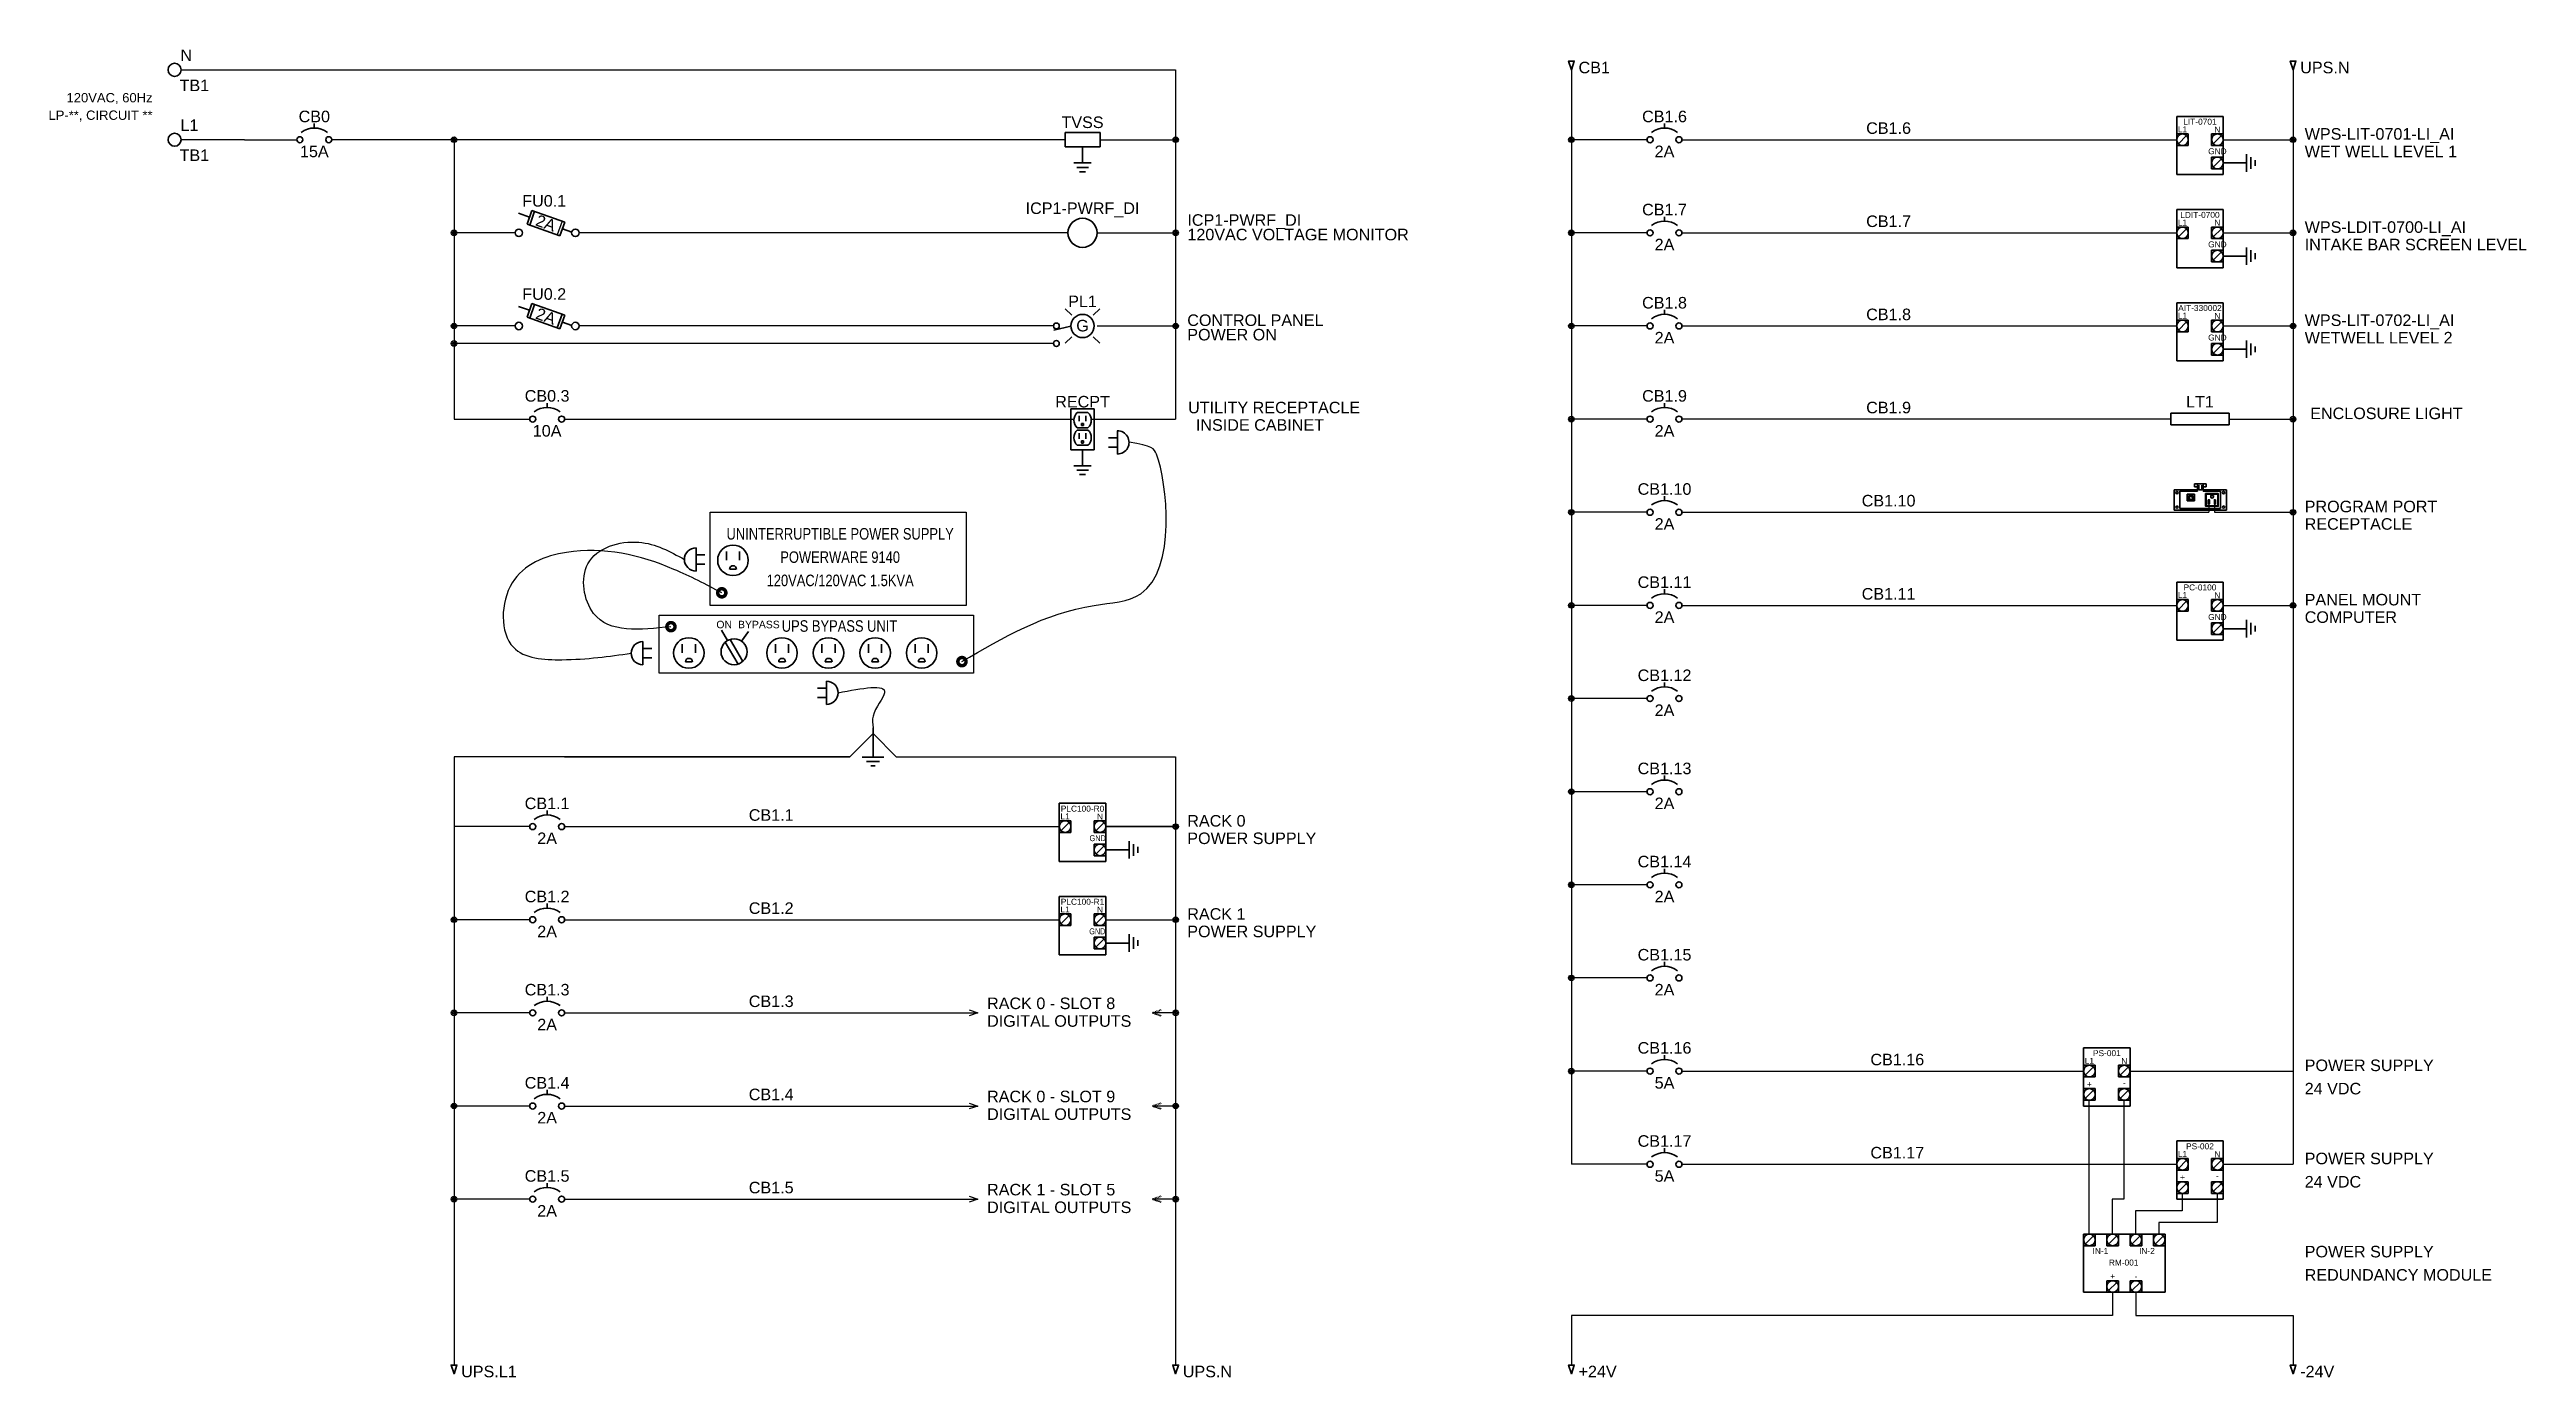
# Model space of a CAD drawing. Extents: x -342 to 323, y -218 to 139.
import ezdxf
from ezdxf.enums import TextEntityAlignment as Align

# ---------------------------------------------------------------- set-up
doc = ezdxf.new("R2010")
doc.units = 0
doc.linetypes.add('DASHED2', pattern=[0.375, 0.25, -0.125])
for name, color, linetype, lineweight in [('N-ANNO-TEXT', 2, 'Continuous', 18), ('N-CONT-PANL', 3, 'Continuous', 25), ('N-DIAG', 4, 'Continuous', 25), ('N-INST', 4, 'Continuous', 35), ('N-SGNL-ELEC', 4, 'DASHED2', 35)]:
    doc.layers.add(name, color=color, linetype=linetype, lineweight=lineweight)
doc.styles.add('_CGS_2-5_NOTES', font='arial.ttf', dxfattribs={"height": 2.5})

msp = doc.modelspace()

# ---------------------------------------------------------------- linework, layer by layer
at = {"layer": 'N-CONT-PANL', "linetype": 'ByBlock', "ltscale": 0.5}
for p, q in [((-178.22, -12.97), (-93.85, -12.97)), ((-178.22, -28.59), (-178.22, -12.97)), ((-93.85, -12.97), (-93.85, -28.59)), ((-93.85, -28.59), (-178.22, -28.59))]:
    msp.add_line(p, q, dxfattribs=at)
at = {"layer": 'N-CONT-PANL'}
msp.add_lwpolyline([(-164.59, 14.62), (-95.84, 14.62), (-95.84, -10.38), (-164.59, -10.38)], close=True, dxfattribs=at)
at = {"layer": 'N-DIAG'}
for p, q in [((-306.59, 133.37), (-39.59, 133.37)), ((-39.59, 133.37), (-39.59, 39.62)), ((66.66, 133.37), (66.66, -160.38)), ((260.41, 133.37), (260.41, -160.38)), ((-289.59, 114.62), (-306.59, 114.62)), ((-233.34, 114.62), (-266.15, 114.62)), ((-233.34, 114.62), (-233.34, 39.62)), ((-69.28, 114.62), (-233.34, 114.62)), ((-59.9, 114.62), (-39.59, 114.62)), ((86.97, 114.62), (66.66, 114.62)), ((96.35, 114.62), (229.16, 114.62)), ((241.66, 114.62), (260.41, 114.62)), ((-216.93, 89.62), (-233.34, 89.62)), ((-204.33, 92.77), (-205.64, 89.09)), ((-68.5, 89.62), (-199.75, 89.62)), ((-60.68, 89.62), (-39.59, 89.62)), ((86.97, 89.62), (66.66, 89.62)), ((96.35, 89.62), (229.16, 89.62)), ((241.66, 89.62), (260.41, 89.62)), ((-216.93, 64.62), (-233.34, 64.62)), ((-72.4, 59.93), (-233.34, 59.93)), ((-72.4, 64.62), (-199.75, 64.62)), ((-60.68, 64.62), (-39.59, 64.62)), ((86.97, 64.62), (66.66, 64.62)), ((96.35, 64.62), (229.16, 64.62)), ((241.66, 64.62), (260.41, 64.62)), ((-233.34, 39.62), (-213.03, 39.62)), ((-203.65, 39.62), (-66.93, 39.62)), ((-62.27, 39.62), (-39.59, 39.62)), ((66.66, 39.62), (65.91, 39.62)), ((86.97, 39.62), (66.66, 39.62)), ((227.6, 39.62), (96.35, 39.62)), ((243.22, 39.62), (260.41, 39.62)), ((86.97, 14.62), (66.66, 14.62)), ((96.35, 14.62), (237.75, 14.62)), ((237.75, 17.75), (237.75, 14.62)), ((239.32, 17.75), (239.32, 14.62)), ((239.32, 14.62), (260.41, 14.62)), ((86.97, -10.38), (66.66, -10.38)), ((96.35, -10.38), (229.16, -10.38)), ((241.66, -10.38), (260.41, -10.38)), ((86.97, -35.38), (66.66, -35.38)), ((-233.34, -51), (-233.34, -214.28)), ((-203.65, -51), (-127.09, -51)), ((-114.59, -51), (-39.59, -51)), ((-39.59, -51), (-39.59, -214.28)), ((86.97, -60.38), (66.66, -60.38)), ((-213.03, -69.75), (-233.34, -69.75)), ((-203.65, -69.75), (-70.84, -69.75)), ((86.97, -85.38), (66.66, -85.38)), ((-213.03, -94.75), (-233.34, -94.75)), ((-203.65, -94.75), (-70.84, -94.75)), ((-58.34, -94.75), (-39.59, -94.75)), ((-56.78, -94.75), (-39.59, -94.75)), ((86.97, -110.38), (66.66, -110.38)), ((-95.06, -118.97), (-92.72, -119.75)), ((-213.03, -119.75), (-233.34, -119.75)), ((-203.65, -119.75), (-92.72, -119.75)), ((-92.72, -119.75), (-95.06, -120.53)), ((-39.59, -119.75), (-45.84, -119.75)), ((86.97, -135.38), (66.66, -135.38)), ((96.35, -135.38), (204.16, -135.38)), ((216.66, -135.38), (260.41, -135.38)), ((-213.03, -144.75), (-233.34, -144.75)), ((-203.65, -144.75), (-92.72, -144.75)), ((-95.06, -143.97), (-92.72, -144.75)), ((-92.72, -144.75), (-95.06, -145.53)), ((-39.59, -144.75), (-45.84, -144.75)), ((205.6, -143.19), (205.6, -179.13)), ((215.01, -143.19), (215.01, -169.75)), ((86.97, -160.38), (66.66, -160.38)), ((96.35, -160.38), (229.16, -160.38)), ((241.66, -160.38), (260.41, -160.38)), ((-213.03, -169.75), (-233.34, -169.75)), ((-203.65, -169.75), (-92.72, -169.75)), ((-95.06, -168.97), (-92.72, -169.75)), ((-92.72, -169.75), (-95.06, -170.53)), ((-39.59, -169.75), (-45.84, -169.75)), ((211.88, -169.75), (211.88, -179.13)), ((215.01, -169.75), (211.88, -169.75)), ((218.1, -172.88), (218.1, -179.13)), ((230.6, -172.88), (218.1, -172.88)), ((230.6, -168.19), (230.6, -172.88)), ((240.01, -168.19), (240.01, -176)), ((224.38, -176), (224.38, -179.13)), ((240.01, -176), (224.38, -176)), ((211.97, -194.75), (211.97, -201)), ((218.22, -194.75), (218.22, -201)), ((211.97, -201), (66.66, -201)), ((66.66, -201), (66.66, -214.28)), ((218.22, -201), (260.41, -201)), ((260.41, -201), (260.41, -214.28))]:
    msp.add_line(p, q, dxfattribs=at)
at = {"layer": 'N-DIAG', "linetype": 'ByBlock', "ltscale": 0.5}
for p, q in [((-289.59, 114.62), (-275.53, 114.62)), ((-120.84, -44.75), (-127.09, -51)), ((-120.84, -44.75), (-114.59, -51)), ((-127.09, -51), (-233.34, -51)), ((-114.59, -51), (-39.59, -51))]:
    msp.add_line(p, q, dxfattribs=at)
at = {"layer": 'N-DIAG'}
for centre, radius in [((-233.34, 114.62), 0.75), ((-233.34, 114.62), 0.468), ((-233.34, 114.62), 0.232), ((-39.59, 114.62), 0.75), ((-39.59, 114.62), 0.468), ((-39.59, 114.62), 0.232), ((66.66, 114.62), 0.75), ((66.66, 114.62), 0.468), ((66.66, 114.62), 0.232), ((260.41, 114.62), 0.75), ((260.41, 114.62), 0.468), ((260.41, 114.62), 0.232), ((-233.34, 89.62), 0.75), ((-233.34, 89.62), 0.468), ((-233.34, 89.62), 0.232), ((-39.59, 89.62), 0.75), ((-39.59, 89.62), 0.468), ((-39.59, 89.62), 0.232), ((66.66, 89.62), 0.75), ((66.66, 89.62), 0.468), ((66.66, 89.62), 0.232), ((260.41, 89.62), 0.75), ((260.41, 89.62), 0.468), ((260.41, 89.62), 0.232), ((-233.34, 64.62), 0.75), ((-233.34, 59.93), 0.75), ((-233.34, 64.62), 0.468), ((-233.34, 59.93), 0.468), ((-233.34, 64.62), 0.232), ((-233.34, 59.93), 0.232), ((-39.59, 64.62), 0.75), ((-39.59, 64.62), 0.468), ((-39.59, 64.62), 0.232), ((66.66, 64.62), 0.75), ((66.66, 64.62), 0.468), ((66.66, 64.62), 0.232), ((260.41, 64.62), 0.75), ((260.41, 64.62), 0.468), ((260.41, 64.62), 0.232), ((66.66, 39.62), 0.75), ((66.66, 39.62), 0.468), ((260.41, 39.62), 0.75), ((260.41, 39.62), 0.468), ((66.66, 39.62), 0.232), ((260.41, 39.62), 0.232), ((66.66, 14.62), 0.75), ((66.66, 14.62), 0.468), ((66.66, 14.62), 0.232), ((260.41, 14.62), 0.75), ((260.41, 14.62), 0.468), ((260.41, 14.62), 0.232), ((66.66, -10.38), 0.75), ((66.66, -10.38), 0.468), ((66.66, -10.38), 0.232), ((260.41, -10.38), 0.75), ((260.41, -10.38), 0.468), ((260.41, -10.38), 0.232), ((66.66, -35.38), 0.75), ((66.66, -35.38), 0.468), ((66.66, -35.38), 0.232), ((66.66, -60.38), 0.75), ((66.66, -60.38), 0.468), ((66.66, -60.38), 0.232), ((-39.59, -69.75), 0.75), ((-39.59, -69.75), 0.468), ((-39.59, -69.75), 0.232), ((66.66, -85.38), 0.75), ((66.66, -85.38), 0.468), ((66.66, -85.38), 0.232), ((-233.34, -94.75), 0.75), ((-233.34, -94.75), 0.468), ((-233.34, -94.75), 0.232), ((-39.59, -94.75), 0.75), ((-39.59, -94.75), 0.468), ((-39.59, -94.75), 0.232), ((66.66, -110.38), 0.75), ((66.66, -110.38), 0.468), ((66.66, -110.38), 0.232), ((-233.34, -119.75), 0.75), ((-233.34, -119.75), 0.468), ((-233.34, -119.75), 0.232), ((-39.59, -119.75), 0.75), ((-39.59, -119.75), 0.468), ((-39.59, -119.75), 0.232), ((66.66, -135.38), 0.75), ((66.66, -135.38), 0.468), ((66.66, -135.38), 0.232), ((-233.34, -144.75), 0.75), ((-233.34, -144.75), 0.468), ((-233.34, -144.75), 0.232), ((-39.59, -144.75), 0.75), ((-39.59, -144.75), 0.468), ((-39.59, -144.75), 0.232), ((-233.34, -169.75), 0.75), ((-233.34, -169.75), 0.468), ((-233.34, -169.75), 0.232), ((-39.59, -169.75), 0.75), ((-39.59, -169.75), 0.468), ((-39.59, -169.75), 0.232)]:
    msp.add_circle(centre, radius, dxfattribs=at)
msp.add_open_spline([(-96.97, -25.47), (-85.91, -18.98), (-71.15, -10.31), (-38.46, -8.84), (-42.3, 27.03), (-45.84, 32.51), (-52.09, 33.39)], degree=3, knots=[0, 0, 0, 0, 1.543323, 2.058711, 3.56391, 3.843419, 3.843419, 3.843419, 3.843419], dxfattribs=at)
for points in [[(-175.1, -16.09), (-195.86, -12.53), (-197.37, 0.82), (-183.72, 6.58), (-171.49, 1.96)], [(-161.44, -7), (-174.31, -0.7), (-203.14, 3.85), (-217.71, -4.34), (-217.4, -21.63), (-204.35, -24.96), (-185.75, -23.21)], [(-130.22, -33.83), (-117.72, -33.83), (-120.84, -40.08), (-120.84, -43.2)]]:
    msp.add_spline(points, degree=3, dxfattribs=at)
at = {"layer": 'N-INST'}
for p, q in [((241.66, 120.87), (229.16, 120.87)), ((229.16, 120.87), (229.16, 105.25)), ((241.66, 105.25), (241.66, 120.87)), ((-270.84, 118.94), (-270.84, 117.78)), ((-69.28, 112.67), (-69.28, 116.58)), ((-69.28, 116.58), (-59.9, 116.58)), ((-59.9, 116.58), (-59.9, 112.67)), ((91.66, 118.94), (91.66, 117.78)), ((229.16, 116.18), (232.28, 116.18)), ((229.16, 113.06), (229.16, 116.18)), ((232.28, 113.06), (229.16, 113.06)), ((231.83, 115.73), (229.62, 113.52)), ((232.28, 116.18), (232.28, 113.06)), ((238.53, 116.18), (241.66, 116.18)), ((238.53, 113.06), (238.53, 116.18)), ((241.66, 113.06), (238.53, 113.06)), ((241.2, 115.73), (238.99, 113.52)), ((241.66, 116.18), (241.66, 113.06)), ((-59.9, 112.67), (-69.28, 112.67)), ((-62.25, 108.37), (-66.93, 108.37)), ((-63.03, 107.2), (-66.15, 107.2)), ((-64.59, 112.67), (-64.59, 108.37)), ((238.53, 109.93), (241.66, 109.93)), ((238.53, 106.81), (238.53, 109.93)), ((241.66, 106.81), (238.53, 106.81)), ((241.2, 109.48), (238.99, 107.27)), ((241.66, 109.93), (241.66, 106.81)), ((241.66, 108.37), (247.91, 108.37)), ((247.91, 110.72), (247.91, 106.03)), ((249.08, 109.93), (249.08, 106.81)), ((250.25, 109.15), (250.25, 107.59)), ((-63.81, 106.03), (-65.37, 106.03)), ((229.16, 105.25), (241.66, 105.25)), ((-213.08, 93.82), (-216.03, 94.87)), ((-212.43, 95.66), (-213.74, 91.98)), ((-211.69, 95.4), (-213, 91.72)), ((-212.43, 95.66), (-203.6, 92.51)), ((91.66, 93.94), (91.66, 92.78)), ((241.66, 95.87), (229.16, 95.87)), ((229.16, 95.87), (229.16, 80.25)), ((241.66, 80.25), (241.66, 95.87)), ((-204.91, 88.83), (-213.74, 91.98)), ((-203.6, 92.51), (-204.91, 88.83)), ((-204.25, 90.67), (-201.74, 89.77)), ((229.16, 91.18), (232.28, 91.18)), ((229.16, 88.06), (229.16, 91.18)), ((232.28, 88.06), (229.16, 88.06)), ((231.83, 90.73), (229.62, 88.52)), ((232.28, 91.18), (232.28, 88.06)), ((238.53, 91.18), (241.66, 91.18)), ((238.53, 88.06), (238.53, 91.18)), ((241.66, 88.06), (238.53, 88.06)), ((241.2, 90.73), (238.99, 88.52)), ((241.66, 91.18), (241.66, 88.06)), ((229.16, 80.25), (241.66, 80.25)), ((238.53, 84.93), (241.66, 84.93)), ((238.53, 81.81), (238.53, 84.93)), ((241.66, 81.81), (238.53, 81.81)), ((241.2, 84.48), (238.99, 82.27)), ((241.66, 84.93), (241.66, 81.81)), ((241.66, 83.37), (247.91, 83.37)), ((247.91, 85.72), (247.91, 81.03)), ((249.08, 84.93), (249.08, 81.81)), ((250.25, 84.15), (250.25, 82.59)), ((-213.08, 68.82), (-216.03, 69.87)), ((-212.43, 70.66), (-213.74, 66.98)), ((-204.91, 63.83), (-213.74, 66.98)), ((-211.69, 70.4), (-213, 66.72)), ((-212.43, 70.66), (-203.6, 67.51)), ((-204.33, 67.77), (-205.64, 64.09)), ((-203.6, 67.51), (-204.91, 63.83)), ((-67.46, 67.5), (-69.23, 69.26)), ((-61.72, 67.5), (-59.95, 69.26)), ((91.66, 68.94), (91.66, 67.78)), ((241.66, 70.87), (229.16, 70.87)), ((229.16, 70.87), (229.16, 55.25)), ((241.66, 55.25), (241.66, 70.87)), ((-204.25, 65.67), (-201.74, 64.77)), ((-67.71, 64.55), (-72.33, 63.54)), ((-67.46, 61.75), (-69.23, 59.98)), ((-61.72, 61.75), (-59.95, 59.98)), ((229.16, 66.18), (232.28, 66.18)), ((229.16, 63.06), (229.16, 66.18)), ((232.28, 63.06), (229.16, 63.06)), ((231.83, 65.73), (229.62, 63.52)), ((232.28, 66.18), (232.28, 63.06)), ((238.53, 66.18), (241.66, 66.18)), ((238.53, 63.06), (238.53, 66.18)), ((241.66, 63.06), (238.53, 63.06)), ((238.53, 59.93), (241.66, 59.93)), ((238.53, 56.81), (238.53, 59.93)), ((241.2, 65.73), (238.99, 63.52)), ((241.66, 66.18), (241.66, 63.06)), ((241.66, 59.93), (241.66, 56.81)), ((247.91, 60.72), (247.91, 56.03)), ((249.08, 59.93), (249.08, 56.81)), ((229.16, 55.25), (241.66, 55.25)), ((241.66, 56.81), (238.53, 56.81)), ((241.2, 59.48), (238.99, 57.27)), ((241.66, 58.37), (247.91, 58.37)), ((250.25, 59.15), (250.25, 57.59)), ((-208.34, 43.94), (-208.34, 42.78)), ((-67.72, 42.36), (-61.47, 42.36)), ((-67.72, 31.42), (-67.72, 42.36)), ((-63.13, 41.38), (-66.05, 41.38)), ((-65.48, 40.51), (-65.48, 39.05)), ((-63.72, 40.51), (-63.72, 39.05)), ((-61.47, 42.36), (-61.47, 31.42)), ((91.66, 43.94), (91.66, 42.78)), ((227.6, 41.18), (227.6, 38.06)), ((243.22, 41.18), (227.6, 41.18)), ((243.22, 38.06), (243.22, 41.18)), ((-63.13, 37.28), (-66.05, 37.28)), ((-63.13, 36.69), (-66.05, 36.69)), ((-65.48, 35.82), (-65.48, 34.36)), ((-64.89, 38.46), (-64.31, 38.46)), ((-64.89, 38.06), (-64.89, 38.46)), ((-64.89, 33.77), (-64.31, 33.77)), ((-64.89, 33.37), (-64.89, 33.77)), ((-64.5, 37.87), (-64.71, 37.87)), ((-64.31, 38.46), (-64.31, 38.06)), ((-64.31, 33.77), (-64.31, 33.37)), ((-63.72, 35.82), (-63.72, 34.36)), ((227.6, 38.06), (243.22, 38.06)), ((-61.47, 31.42), (-67.72, 31.42)), ((-62.25, 27.12), (-66.93, 27.12)), ((-63.13, 32.59), (-66.05, 32.59)), ((-64.5, 33.19), (-64.71, 33.19)), ((-64.59, 31.42), (-64.59, 27.12)), ((-63.03, 25.95), (-66.15, 25.95)), ((-63.81, 24.78), (-65.37, 24.78)), ((228.46, 20.68), (234.71, 20.68)), ((228.46, 15.21), (228.46, 20.68)), ((234.71, 20.29), (230.02, 20.29)), ((230.02, 20.29), (230.02, 15.6)), ((234.71, 22.24), (233.93, 22.24)), ((233.93, 22.24), (233.93, 21.46)), ((233.93, 21.46), (234.71, 21.46)), ((236.27, 22.24), (234.71, 22.24)), ((234.71, 22.24), (234.71, 20.68)), ((234.71, 20.68), (234.71, 20.29)), ((235.1, 21.85), (235.1, 20.68)), ((235.1, 20.68), (235.88, 20.68)), ((235.88, 21.85), (235.88, 20.68)), ((236.27, 20.68), (236.27, 22.24)), ((236.27, 22.24), (237.05, 22.24)), ((237.05, 21.46), (236.27, 21.46)), ((236.27, 20.68), (242.52, 20.68)), ((236.27, 20.29), (236.27, 20.68)), ((240.96, 20.29), (236.27, 20.29)), ((237.05, 22.24), (237.05, 21.46)), ((240.96, 15.6), (240.96, 20.29)), ((242.52, 20.68), (242.52, 15.21)), ((91.66, 18.94), (91.66, 17.78)), ((242.52, 15.21), (228.46, 15.21)), ((230.02, 15.6), (240.96, 15.6)), ((233.96, 19.51, 7.91), (232.02, 19.51, 7.91)), ((232.02, 19.51, 7.91), (232.02, 17.67, 7.91)), ((232.02, 17.67, 7.91), (233.96, 17.67, 7.91)), ((233.54, 19.09, 13.7), (232.41, 19.09, 13.7)), ((232.41, 19.09, 13.7), (232.41, 17.9, 13.7)), ((232.41, 17.9, 13.7), (233.54, 17.9, 13.7)), ((232.56, 18.65, 13.7), (232.56, 18.02, 13.7)), ((232.63, 18.65, 13.7), (232.56, 18.65, 13.7)), ((232.56, 18.02, 13.7), (233.37, 18.02, 13.7)), ((232.74, 18.73, 13.7), (232.63, 18.73, 13.7)), ((232.63, 18.73, 13.7), (232.63, 18.65, 13.7)), ((232.74, 19, 13.7), (232.74, 18.73, 13.7)), ((233.13, 19, 13.7), (232.74, 19, 13.7)), ((233.13, 18.73, 13.7), (233.13, 19, 13.7)), ((233.13, 18.73, 13.7), (233.25, 18.73, 13.7)), ((233.25, 18.73, 13.7), (233.25, 18.65, 13.7)), ((233.37, 18.65, 13.7), (233.25, 18.65, 13.7)), ((233.37, 18.02, 13.7), (233.37, 18.65, 13.7)), ((233.54, 17.9, 13.7), (233.54, 19.09, 13.7)), ((233.96, 17.67, 7.91), (233.96, 19.51, 7.91)), ((-160.21, 4.06), (-160.21, 1.72)), ((-156.7, 4.06), (-156.7, 1.72)), ((-159.33, -0.63), (-157.58, -0.63)), ((91.66, -6.06), (91.66, -7.22)), ((241.66, -4.13), (229.16, -4.13)), ((229.16, -4.13), (229.16, -19.75)), ((241.66, -19.75), (241.66, -4.13)), ((229.16, -8.82), (232.28, -8.82)), ((232.28, -11.94), (229.16, -11.94)), ((231.83, -9.27), (229.62, -11.48)), ((232.28, -8.82), (232.28, -11.94)), ((238.53, -8.82), (241.66, -8.82)), ((238.53, -11.94), (238.53, -8.82)), ((241.66, -11.94), (238.53, -11.94)), ((241.2, -9.27), (238.99, -11.48)), ((241.66, -8.82), (241.66, -11.94)), ((-159.9, -19.8), (-161.49, -17.07)), ((-155.8, -25.41), (-159.23, -19.5)), ((-156.13, -19.97), (-154.31, -17.39)), ((229.16, -19.75), (241.66, -19.75)), ((238.53, -15.07), (241.66, -15.07)), ((238.53, -18.19), (238.53, -15.07)), ((241.66, -18.19), (238.53, -18.19)), ((241.2, -15.52), (238.99, -17.73)), ((241.66, -15.07), (241.66, -18.19)), ((241.66, -16.63), (247.91, -16.63)), ((247.91, -14.28), (247.91, -18.97)), ((249.08, -15.07), (249.08, -18.19)), ((250.25, -15.85), (250.25, -17.41)), ((-172.05, -20.81), (-172.05, -23.15)), ((-171.17, -25.5), (-169.41, -25.5)), ((-168.53, -20.81), (-168.53, -23.15)), ((-157.07, -26.14), (-160.5, -20.23)), ((-147.05, -20.81), (-147.05, -23.15)), ((-146.17, -25.5), (-144.41, -25.5)), ((-143.53, -20.81), (-143.53, -23.15)), ((-134.55, -20.81), (-134.55, -23.15)), ((-133.67, -25.5), (-131.91, -25.5)), ((-131.03, -20.81), (-131.03, -23.15)), ((-122.05, -20.81), (-122.05, -23.15)), ((-121.17, -25.5), (-119.41, -25.5)), ((-118.53, -20.81), (-118.53, -23.15)), ((-109.55, -20.81), (-109.55, -23.15)), ((-108.67, -25.5), (-106.91, -25.5)), ((-106.03, -20.81), (-106.03, -23.15)), ((91.66, -31.06), (91.66, -32.22)), ((-120.84, -43.2), (-120.84, -51.09)), ((-123.77, -51.09), (-117.91, -51.09)), ((-122.6, -52.26), (-119.08, -52.26)), ((-121.43, -53.43), (-120.25, -53.43)), ((91.66, -56.06), (91.66, -57.22)), ((-208.34, -65.43), (-208.34, -66.59)), ((-58.34, -63.5), (-70.84, -63.5)), ((-70.84, -63.5), (-70.84, -79.13)), ((-58.34, -79.13), (-58.34, -63.5)), ((-70.84, -68.19), (-67.72, -68.19)), ((-67.72, -71.32), (-70.84, -71.32)), ((-68.17, -68.65), (-70.38, -70.86)), ((-67.72, -68.19), (-67.72, -71.32)), ((-61.47, -68.19), (-58.34, -68.19)), ((-61.47, -71.32), (-61.47, -68.19)), ((-58.34, -71.32), (-61.47, -71.32)), ((-58.8, -68.65), (-61.01, -70.86)), ((-58.34, -68.19), (-58.34, -71.32)), ((-58.34, -69.75), (-39.59, -69.75)), ((-70.84, -79.13), (-58.34, -79.13)), ((-61.47, -74.44), (-58.34, -74.44)), ((-61.47, -77.57), (-61.47, -74.44)), ((-58.34, -77.57), (-61.47, -77.57)), ((-58.8, -74.9), (-61.01, -77.11)), ((-58.34, -74.44), (-58.34, -77.57)), ((-58.34, -76), (-52.09, -76)), ((-52.09, -73.66), (-52.09, -78.35)), ((-50.92, -74.44), (-50.92, -77.57)), ((-49.75, -75.22), (-49.75, -76.78)), ((91.66, -81.06), (91.66, -82.22)), ((-208.34, -90.43), (-208.34, -91.59)), ((-58.34, -88.5), (-70.84, -88.5)), ((-70.84, -88.5), (-70.84, -104.13)), ((-58.34, -104.13), (-58.34, -88.5)), ((-70.84, -93.19), (-67.72, -93.19)), ((-70.84, -96.32), (-70.84, -93.19)), ((-67.72, -96.32), (-70.84, -96.32)), ((-68.17, -93.65), (-70.38, -95.86)), ((-67.72, -93.19), (-67.72, -96.32)), ((-61.47, -93.19), (-58.34, -93.19)), ((-61.47, -96.32), (-61.47, -93.19)), ((-58.34, -96.32), (-61.47, -96.32)), ((-61.47, -99.44), (-58.34, -99.44)), ((-61.47, -102.57), (-61.47, -99.44)), ((-58.8, -93.65), (-61.01, -95.86)), ((-58.34, -93.19), (-58.34, -96.32)), ((-58.34, -99.44), (-58.34, -102.57)), ((-52.09, -98.66), (-52.09, -103.35)), ((-50.92, -99.44), (-50.92, -102.57)), ((-70.84, -104.13), (-58.34, -104.13)), ((-58.34, -102.57), (-61.47, -102.57)), ((-58.8, -99.9), (-61.01, -102.11)), ((-58.34, -101), (-52.09, -101)), ((-49.75, -100.22), (-49.75, -101.78)), ((91.66, -106.06), (91.66, -107.22)), ((-208.34, -115.43), (-208.34, -116.59)), ((91.66, -131.06), (91.66, -132.22)), ((216.66, -129.13), (204.16, -129.13)), ((204.16, -129.13), (204.16, -144.75)), ((216.66, -144.75), (216.66, -129.13)), ((204.16, -133.82), (207.28, -133.82)), ((204.16, -136.94), (204.16, -133.82)), ((207.28, -136.94), (204.16, -136.94)), ((206.83, -134.27), (204.62, -136.48)), ((207.28, -133.82), (207.28, -136.94)), ((213.53, -133.82), (216.66, -133.82)), ((213.53, -136.94), (213.53, -133.82)), ((216.66, -136.94), (213.53, -136.94)), ((216.2, -134.27), (213.99, -136.48)), ((216.66, -133.82), (216.66, -136.94)), ((-208.34, -140.43), (-208.34, -141.59)), ((204.16, -140.07), (207.28, -140.07)), ((204.16, -143.19), (204.16, -140.07)), ((207.28, -143.19), (204.16, -143.19)), ((204.16, -144.75), (216.66, -144.75)), ((206.83, -140.52), (204.62, -142.73)), ((207.28, -140.07), (207.28, -143.19)), ((213.53, -140.07), (216.66, -140.07)), ((213.53, -143.19), (213.53, -140.07)), ((216.66, -143.19), (213.53, -143.19)), ((216.2, -140.52), (213.99, -142.73)), ((216.66, -140.07), (216.66, -143.19)), ((91.66, -156.06), (91.66, -157.22)), ((241.66, -154.13), (229.16, -154.13)), ((229.16, -154.13), (229.16, -169.75)), ((229.16, -158.82), (232.28, -158.82)), ((229.16, -161.94), (229.16, -158.82)), ((231.83, -159.27), (229.62, -161.48)), ((232.28, -158.82), (232.28, -161.94)), ((238.53, -158.82), (241.66, -158.82)), ((238.53, -161.94), (238.53, -158.82)), ((241.2, -159.27), (238.99, -161.48)), ((241.66, -169.75), (241.66, -154.13)), ((241.66, -158.82), (241.66, -161.94)), ((-208.34, -165.43), (-208.34, -166.59)), ((232.28, -161.94), (229.16, -161.94)), ((229.16, -165.07), (232.28, -165.07)), ((229.16, -168.19), (229.16, -165.07)), ((231.83, -165.52), (229.62, -167.73)), ((232.28, -165.07), (232.28, -168.19)), ((241.66, -161.94), (238.53, -161.94)), ((238.53, -165.07), (241.66, -165.07)), ((238.53, -168.19), (238.53, -165.07)), ((241.2, -165.52), (238.99, -167.73)), ((241.66, -165.07), (241.66, -168.19)), ((232.28, -168.19), (229.16, -168.19)), ((229.16, -169.75), (241.66, -169.75)), ((241.66, -168.19), (238.53, -168.19)), ((204.16, -179.13), (207.28, -179.13)), ((204.16, -182.25), (204.16, -179.13)), ((213.53, -179.13), (204.16, -179.13)), ((204.16, -179.13), (204.16, -194.75)), ((207.28, -179.13), (207.28, -182.25)), ((210.41, -179.13), (213.53, -179.13)), ((210.41, -182.25), (210.41, -179.13)), ((213.53, -179.13), (216.66, -179.13)), ((213.53, -182.25), (213.53, -179.13)), ((226.03, -179.13), (213.53, -179.13)), ((216.66, -179.13), (216.66, -182.25)), ((219.78, -179.13), (219.78, -182.25)), ((222.91, -179.13), (226.03, -179.13)), ((222.91, -182.25), (222.91, -179.13)), ((226.03, -179.13), (226.03, -182.25)), ((226.03, -194.75), (226.03, -179.13)), ((207.28, -182.25), (204.16, -182.25)), ((206.83, -179.59), (204.62, -181.79)), ((213.53, -182.25), (210.41, -182.25)), ((213.08, -179.59), (210.87, -181.79)), ((219.78, -182.25), (216.66, -182.25)), ((219.33, -179.59), (217.12, -181.79)), ((226.03, -182.25), (222.91, -182.25)), ((225.58, -179.59), (223.37, -181.79)), ((210.41, -191.63), (213.53, -191.63)), ((210.41, -194.75), (210.41, -191.63)), ((213.08, -192.09), (210.87, -194.29)), ((213.53, -194.75), (213.53, -191.63)), ((216.66, -191.63), (219.78, -191.63)), ((216.66, -191.63), (216.66, -194.75)), ((219.33, -192.09), (217.12, -194.29)), ((219.78, -191.63), (219.78, -194.75)), ((204.16, -194.75), (213.53, -194.75)), ((213.53, -194.75), (210.41, -194.75)), ((213.53, -194.75), (226.03, -194.75)), ((219.78, -194.75), (216.66, -194.75))]:
    msp.add_line(p, q, dxfattribs=at)
for points in [[(66.66, 135.72), (67.44, 135.72), (66.66, 133.37), (65.88, 135.72), (66.66, 135.72)], [(260.41, 135.72), (261.19, 135.72), (260.41, 133.37), (259.63, 135.72), (260.41, 135.72)], [(-55.22, 34.64), (-57.59, 34.64)], [(-55.22, 36.5), (-55.22, 30.25)], [(-55.22, 32.1), (-57.59, 32.1)], [(237.05, 19.5), (240.18, 19.5), (240.18, 16.37), (237.05, 16.37), (237.05, 19.5)], [(238.33, 18.74), (238.33, 19.08), (239.01, 19.08), (239.01, 18.74)], [(-168.36, 5.09), (-168.36, -1.16)], [(-168.35, 3.23), (-165.99, 3.23)], [(-168.35, 0.69), (-165.99, 0.69)], [(-182.63, -20.09), (-182.63, -26.34)], [(-182.62, -21.94), (-180.25, -21.94)], [(-182.62, -24.48), (-180.25, -24.48)], [(-133.35, -32.56), (-135.71, -32.56)], [(-133.34, -30.7), (-133.34, -36.95)], [(-133.35, -35.1), (-135.71, -35.1)], [(-233.34, -214.28), (-232.56, -214.28), (-233.34, -216.63), (-234.12, -214.28), (-233.34, -214.28)], [(-39.59, -214.28), (-38.81, -214.28), (-39.59, -216.63), (-40.37, -214.28), (-39.59, -214.28)], [(66.66, -214.28), (67.44, -214.28), (66.66, -216.63), (65.88, -214.28), (66.66, -214.28)], [(260.41, -214.28), (261.19, -214.28), (260.41, -216.63), (259.63, -214.28), (260.41, -214.28)]]:
    msp.add_lwpolyline(points, dxfattribs=at)
for points in [[(236.91, 19.64), (240.32, 19.64), (240.32, 16.23), (236.91, 16.23)], [(237.61, 17.98), (237.96, 17.98), (237.96, 16.86), (237.61, 16.86)], [(239.62, 17.98), (239.28, 17.98), (239.28, 16.86), (239.62, 16.86)]]:
    msp.add_lwpolyline(points, close=True, dxfattribs=at)
at = {"layer": 'N-INST', "const_width": 0.938}
for points in [[(-162.54, -7, 1), (-160.35, -7, 1)], [(-176.19, -16.09, 1), (-174.01, -16.09, 1)], [(-98.07, -25.47, 1), (-95.88, -25.47, 1)]]:
    msp.add_lwpolyline(points, format="xyb", close=True, dxfattribs=at)
at = {"layer": 'N-INST'}
for centre, radius in [((-308.34, 133.37), 1.75), ((-308.34, 114.62), 1.75), ((-274.72, 114.62), 0.805), ((-266.96, 114.62), 0.805), ((87.78, 114.62), 0.805), ((95.54, 114.62), 0.805), ((230.72, 114.62), 1.56), ((240.1, 114.62), 1.56), ((240.1, 108.37), 1.56), ((-64.59, 89.62), 3.91), ((-215.93, 89.62), 1), ((-200.75, 89.62), 1), ((87.78, 89.62), 0.805), ((95.54, 89.62), 0.805), ((230.72, 89.62), 1.56), ((240.1, 89.62), 1.56), ((240.1, 83.37), 1.56), ((-64.59, 64.62), 3.12), ((-215.93, 64.62), 1), ((-200.75, 64.62), 1), ((-71.62, 64.62), 0.781), ((-71.62, 59.93), 0.781), ((87.78, 64.62), 0.805), ((95.54, 64.62), 0.805), ((230.72, 64.62), 1.56), ((240.1, 64.62), 1.56), ((240.1, 58.37), 1.56), ((-212.22, 39.62), 0.805), ((-204.46, 39.62), 0.805), ((87.78, 39.62), 0.805), ((95.54, 39.62), 0.805), ((229.24, 19.9), 0.312), ((241.74, 19.9), 0.312), ((87.78, 14.62), 0.805), ((95.54, 14.62), 0.805), ((229.24, 15.99), 0.312), ((241.74, 15.99), 0.312), ((-158.45, 1.72), 4.1), ((87.78, -10.38), 0.805), ((95.54, -10.38), 0.805), ((230.72, -10.38), 1.56), ((240.1, -10.38), 1.56), ((-170.29, -23.15), 4.1), ((-158.15, -22.82), 3.49), ((-145.29, -23.15), 4.1), ((-132.79, -23.15), 4.1), ((-120.29, -23.15), 4.1), ((-107.79, -23.15), 4.1), ((240.1, -16.63), 1.56), ((87.78, -35.38), 0.805), ((95.54, -35.38), 0.805), ((87.78, -60.38), 0.805), ((95.54, -60.38), 0.805), ((-212.22, -69.75), 0.805), ((-204.46, -69.75), 0.805), ((-69.28, -69.75), 1.56), ((-59.9, -69.75), 1.56), ((-59.9, -76), 1.56), ((87.78, -85.38), 0.805), ((95.54, -85.38), 0.805), ((-212.22, -94.75), 0.805), ((-204.46, -94.75), 0.805), ((-69.28, -94.75), 1.56), ((-59.9, -94.75), 1.56), ((-59.9, -101), 1.56), ((87.78, -110.38), 0.805), ((95.54, -110.38), 0.805), ((-212.22, -119.75), 0.805), ((-204.46, -119.75), 0.805), ((87.78, -135.38), 0.805), ((95.54, -135.38), 0.805), ((205.72, -135.38), 1.56), ((215.1, -135.38), 1.56), ((-212.22, -144.75), 0.805), ((-204.46, -144.75), 0.805), ((205.72, -141.63), 1.56), ((215.1, -141.63), 1.56), ((87.78, -160.38), 0.805), ((95.54, -160.38), 0.805), ((230.72, -160.38), 1.56), ((240.1, -160.38), 1.56), ((230.72, -166.63), 1.56), ((240.1, -166.63), 1.56), ((-212.22, -169.75), 0.805), ((-204.46, -169.75), 0.805), ((205.72, -180.69), 1.56), ((211.97, -180.69), 1.56), ((218.22, -180.69), 1.56), ((224.47, -180.69), 1.56), ((211.97, -193.19), 1.56), ((218.22, -193.19), 1.56)]:
    msp.add_circle(centre, radius, dxfattribs=at)
for centre, radius, start, end in [((-270.84, 111.89), 5.86, 53.1301, 126.8699), ((91.66, 111.89), 5.86, 53.1301, 126.8699), ((91.66, 86.89), 5.86, 53.1301, 126.8699), ((91.66, 61.89), 5.86, 53.1301, 126.8699), ((-208.34, 36.89), 5.86, 53.1301, 126.8699), ((-64.1, 39.33), 2.83, 133.60282, 226.39718), ((-65.08, 39.33), 2.83, 313.60282, 46.39718), ((91.66, 36.89), 5.86, 53.1301, 126.8699), ((-64.1, 34.64), 2.83, 133.60282, 226.39718), ((-64.71, 38.06), 0.188, 180, 270), ((-64.71, 33.37), 0.188, 180, 270), ((-64.5, 38.06), 0.188, 270, 0), ((-64.5, 33.37), 0.188, 270, 0), ((-65.08, 34.64), 2.83, 313.60282, 46.39718), ((-55.22, 33.37), 3.12, 270, 90.69554), ((91.66, 11.89), 5.86, 53.1301, 126.8699), ((238.67, 18.74), 0.34, 180, 0), ((-168.36, 1.96), 3.12, 90, 270), ((-158.42, -0.63), 0.911, 0.21431, 179.80071), ((91.66, -13.11), 5.86, 53.1301, 126.8699), ((-182.63, -23.21), 3.12, 90, 270), ((-170.26, -25.5), 0.911, 0.21431, 179.80071), ((-145.26, -25.5), 0.911, 0.21431, 179.80071), ((-132.76, -25.5), 0.911, 0.21431, 179.80071), ((-120.26, -25.5), 0.911, 0.21431, 179.80071), ((-107.76, -25.5), 0.911, 0.21431, 179.80071), ((-133.34, -33.83), 3.12, 270, 90), ((91.66, -38.11), 5.86, 53.1301, 126.8699), ((91.66, -63.11), 5.86, 53.1301, 126.8699), ((-208.34, -72.49), 5.86, 53.1301, 126.8699), ((91.66, -88.11), 5.86, 53.1301, 126.8699), ((-208.34, -97.49), 5.86, 53.1301, 126.8699), ((91.66, -113.11), 5.86, 53.1301, 126.8699), ((-208.34, -122.49), 5.86, 53.1301, 126.8699), ((91.66, -138.11), 5.86, 53.1301, 126.8699), ((-208.34, -147.49), 5.86, 53.1301, 126.8699), ((91.66, -163.11), 5.86, 53.1301, 126.8699), ((-208.34, -172.49), 5.86, 53.1301, 126.8699)]:
    msp.add_arc(centre, radius, start, end, dxfattribs=at)
at = {"layer": 'N-SGNL-ELEC'}
for p, q in [((-45.84, -119.75), (-43.5, -118.97)), ((-43.5, -120.53), (-45.84, -119.75)), ((-45.84, -144.75), (-43.5, -143.97)), ((-43.5, -145.53), (-45.84, -144.75)), ((-45.84, -169.75), (-43.5, -168.97)), ((-43.5, -170.53), (-45.84, -169.75))]:
    msp.add_line(p, q, dxfattribs=at)

# ---------------------------------------------------------------- texts
at = {"layer": 'N-ANNO-TEXT', "linetype": 'Continuous', "style": '_CGS_2-5_NOTES'}
for s, p in [('N', (-306.78, 135.72)), ('L1', (-306.78, 116.97))]:
    msp.add_text(s, height=3.1, dxfattribs=at).set_placement(p)
at = {"layer": 'N-ANNO-TEXT', "style": '_CGS_2-5_NOTES'}
for s, height, p in [('CB1', 3.1, (68.58, 132.44)), ('UPS.N', 3.1, (262.33, 132.44)), ('TB1', 3.1, (-307.01, 127.65)), ('WPS-LIT-0701-LI_AI', 3.1, (263.53, 114.62)), ('TB1', 3.1, (-307.01, 108.9)), ('ICP1-PWRF_DI', 3.1, (-36.44, 91.51)), ('120VAC VOLTAGE MONITOR', 3.1, (-36.44, 87.61)), ('WPS-LDIT-0700-LI_AI', 3.1, (263.53, 89.62)), ('CONTROL PANEL', 3.1, (-36.47, 64.62)), ('WPS-LIT-0702-LI_AI', 3.1, (263.53, 64.62)), ('PROGRAM PORT', 3.1, (263.53, 14.62)), ('PANEL MOUNT', 3.1, (263.53, -10.38)), ('ON', 2, (-162.9, -16.51)), ('BYPASS', 2, (-157.08, -16.51)), ('RACK 0', 3.1, (-36.47, -69.75)), ('RACK 1', 3.1, (-36.47, -94.75)), ('RACK 0 - SLOT 8', 3.1, (-90.22, -118.74)), ('POWER SUPPLY', 3.1, (263.53, -135.38)), ('24 VDC', 3.1, (263.53, -141.63)), ('RACK 0 - SLOT 9', 3.1, (-90.22, -143.74)), ('POWER SUPPLY', 3.1, (263.53, -160.38)), ('RACK 1 - SLOT 5', 3.1, (-90.22, -168.74)), ('24 VDC', 3.1, (263.53, -166.63)), ('POWER SUPPLY', 3.1, (263.53, -185.38)), ('REDUNDANCY MODULE', 3.1, (263.53, -191.63)), ('UPS.L1', 3.1, (-231.42, -217.56)), ('UPS.N', 3.1, (-37.67, -217.56)), ('+24V', 3.1, (68.58, -217.56)), ('-24V', 3.1, (262.33, -217.56))]:
    msp.add_text(s, height=height, dxfattribs=at).set_placement(p)
for s, p in [('120VAC, 60Hz', (-314.27, 124.64)), ('LP-**, CIRCUIT **', (-314.27, 119.95))]:
    msp.add_text(s, height=2.5, dxfattribs=at).set_placement(p, align=Align.RIGHT)
for s, p in [('CB0', (-270.84, 119.31)), ('TVSS', (-64.59, 117.75)), ('CB1.6', (91.66, 119.31)), ('2A', (91.66, 109.93)), ('CB1.6', (151.82, 116.18)), ('15A', (-270.84, 109.93)), ('FU0.1', (-209.12, 96.65)), ('ICP1-PWRF_DI', (-64.59, 94.68)), ('CB1.7', (91.66, 94.31)), ('CB1.7', (151.82, 91.18)), ('2A', (91.66, 84.93)), ('FU0.2', (-209.12, 71.65)), ('PL1', (-64.59, 69.68)), ('CB1.8', (91.66, 69.31)), ('CB1.8', (151.82, 66.18)), ('G', (-64.59, 63.16)), ('2A', (91.66, 59.93)), ('CB0.3', (-208.34, 44.31)), ('CB1.9', (91.66, 44.31)), ('RECPT', (-64.59, 42.75)), ('UTILITY RECEPTACLE', (-13.15, 41.18)), ('LT1', (235.41, 42.75)), ('ENCLOSURE LIGHT', (285.46, 39.62)), ('10A', (-208.34, 34.93)), ('INSIDE CABINET', (-16.95, 36.5)), ('2A', (91.66, 34.93)), ('CB1.10', (91.66, 19.31)), ('2A', (91.66, 9.93)), ('CB1.11', (91.66, -5.69)), ('2A', (91.66, -15.07)), ('CB1.12', (91.66, -30.69)), ('2A', (91.66, -40.07)), ('CB1.13', (91.66, -55.69)), ('CB1.1', (-208.34, -65.07)), ('2A', (91.66, -65.07)), ('2A', (-208.34, -74.44)), ('CB1.14', (91.66, -80.69)), ('CB1.2', (-208.34, -90.07)), ('CB1.2', (-148.18, -93.19)), ('2A', (91.66, -90.07)), ('2A', (-208.34, -99.44)), ('CB1.15', (91.66, -105.69)), ('CB1.3', (-208.34, -115.07)), ('2A', (91.66, -115.07)), ('CB1.3', (-148.18, -118.19)), ('2A', (-208.34, -124.44)), ('CB1.16', (91.66, -130.69)), ('CB1.4', (-208.34, -140.07)), ('2A', (-208.34, -149.44)), ('CB1.4', (-148.18, -143.19)), ('CB1.17', (91.66, -155.69)), ('CB1.5', (-208.34, -165.07)), ('CB1.5', (-148.18, -168.19)), ('5A', (91.66, -165.07)), ('2A', (-208.34, -174.44))]:
    msp.add_text(s, height=3.1, dxfattribs=at).set_placement(p, align=Align.CENTER)
at = {"layer": 'N-ANNO-TEXT', "ltscale": 2, "style": '_CGS_2-5_NOTES'}
for s, p in [('WET WELL LEVEL 1', (263.53, 109.93)), ('INTAKE BAR SCREEN LEVEL', (263.53, 84.93)), ('WETWELL LEVEL 2', (263.53, 59.93)), ('RECEPTACLE', (263.53, 9.93)), ('COMPUTER', (263.53, -15.07)), ('POWER SUPPLY', (-36.47, -74.44)), ('POWER SUPPLY', (-36.47, -99.44))]:
    msp.add_text(s, height=3.1, dxfattribs=at).set_placement(p)
at = {"layer": 'N-ANNO-TEXT', "style": '_CGS_2-5_NOTES'}
for p in [(-208.67, 92.25), (-208.67, 67.25)]:
    msp.add_text('2A', height=3.1, rotation=340.37976, dxfattribs=at).set_placement(p, align=Align.MIDDLE_CENTER)
for s, p in [('POWER ON', (-36.47, 63.84)), ('DIGITAL OUTPUTS', (-90.22, -120.38)), ('DIGITAL OUTPUTS', (-90.22, -145.38)), ('DIGITAL OUTPUTS', (-90.22, -170.38))]:
    msp.add_text(s, height=3.1, dxfattribs=at).set_placement(p, align=Align.TOP_LEFT)
at = {"layer": 'N-ANNO-TEXT', "linetype": 'Continuous', "style": '_CGS_2-5_NOTES'}
for s, p in [('CB1.9', (151.82, 41.18)), ('CB1.10', (151.82, 16.18)), ('CB1.11', (151.82, -8.82)), ('CB1.1', (-148.18, -68.19)), ('CB1.16', (154.16, -133.82)), ('CB1.17', (154.16, -158.82))]:
    msp.add_text(s, height=3.1, dxfattribs=at).set_placement(p, align=Align.CENTER)
at = {"layer": 'N-ANNO-TEXT', "style": '_CGS_2-5_NOTES', "width": 0.8}
for s, p in [('UNINTERRUPTIBLE POWER SUPPLY', (-129.67, 7.28)), ('POWERWARE 9140', (-129.67, 1.03)), ('120VAC/120VAC 1.5KVA', (-129.67, -5.22))]:
    msp.add_text(s, height=3.1, dxfattribs=at).set_placement(p, align=Align.CENTER)
msp.add_text('UPS BYPASS UNIT', height=3.1, dxfattribs=at).set_placement((-145.34, -17.46))
at = {"layer": 'N-ANNO-TEXT', "style": '_CGS_2-5_NOTES'}
for tag, text, p in [('LIT-0701', 'PLC?', (235.41, 118.64)), ('L1', '', (230.72, 116.58)), ('N', '', (240.1, 116.52)), ('GND', '', (240.1, 110.72)), ('L1', '', (230.72, 91.58)), ('LDIT-0700', 'PLC?', (235.41, 93.64)), ('N', '', (240.1, 91.52)), ('GND', '', (240.1, 85.72)), ('AIT-330002', 'PLC?', (235.41, 68.64)), ('L1', '', (230.72, 66.58)), ('N', '', (240.1, 66.52)), ('GND', '', (240.1, 60.72)), ('PC-0100', 'PLC?', (235.41, -6.36)), ('L1', '', (230.72, -8.42)), ('GND', '', (240.1, -14.28)), ('N', '', (240.1, -8.48)), ('L1', '', (-69.28, -67.8)), ('PLC100-R0', 'PLC?', (-64.59, -65.73)), ('N', '', (-59.9, -67.86)), ('L1', '', (-69.28, -92.8)), ('PLC100-R1', 'PLC?', (-64.59, -90.73)), ('N', '', (-59.9, -92.86)), ('PS-001', 'PLC?', (210.41, -131.36)), ('N', '', (215.1, -133.48)), ('+', '', (205.72, -139.67)), ('-', '', (215.1, -139.28)), ('L1', '', (230.72, -158.42)), ('PS-002', 'PLC?', (235.41, -156.36)), ('N', '', (240.1, -158.48)), ('+', '', (230.72, -164.67)), ('-', '', (240.1, -164.28)), ('IN-1', 'PLC?', (208.68, -184.44)), ('RM-001', 'PLC?', (214.93, -187.56)), ('IN-2', 'PLC?', (221.18, -184.44)), ('+', '', (211.97, -191.24)), ('-', '', (218.22, -191.24))]:
    msp.add_attdef(tag, text=text, height=1.6, dxfattribs=at).set_placement(p, align=Align.CENTER)
at = {"layer": 'N-ANNO-TEXT', "style": '_CGS_2-5_NOTES', "width": 0.8}
for p in [(-60.53, -73.66), (-60.62, -98.66)]:
    msp.add_attdef('GND', text='', height=1.6, dxfattribs=at).set_placement(p, align=Align.CENTER)
at = {"layer": 'N-INST', "style": '_CGS_2-5_NOTES'}
msp.add_text('5A', height=3.1, dxfattribs=at).set_placement((91.66, -140.07), align=Align.CENTER)
msp.add_attdef('L1', text='', height=1.6, dxfattribs=at).set_placement((205.72, -133.42), align=Align.CENTER)

doc.saveas('drawing.dxf')
